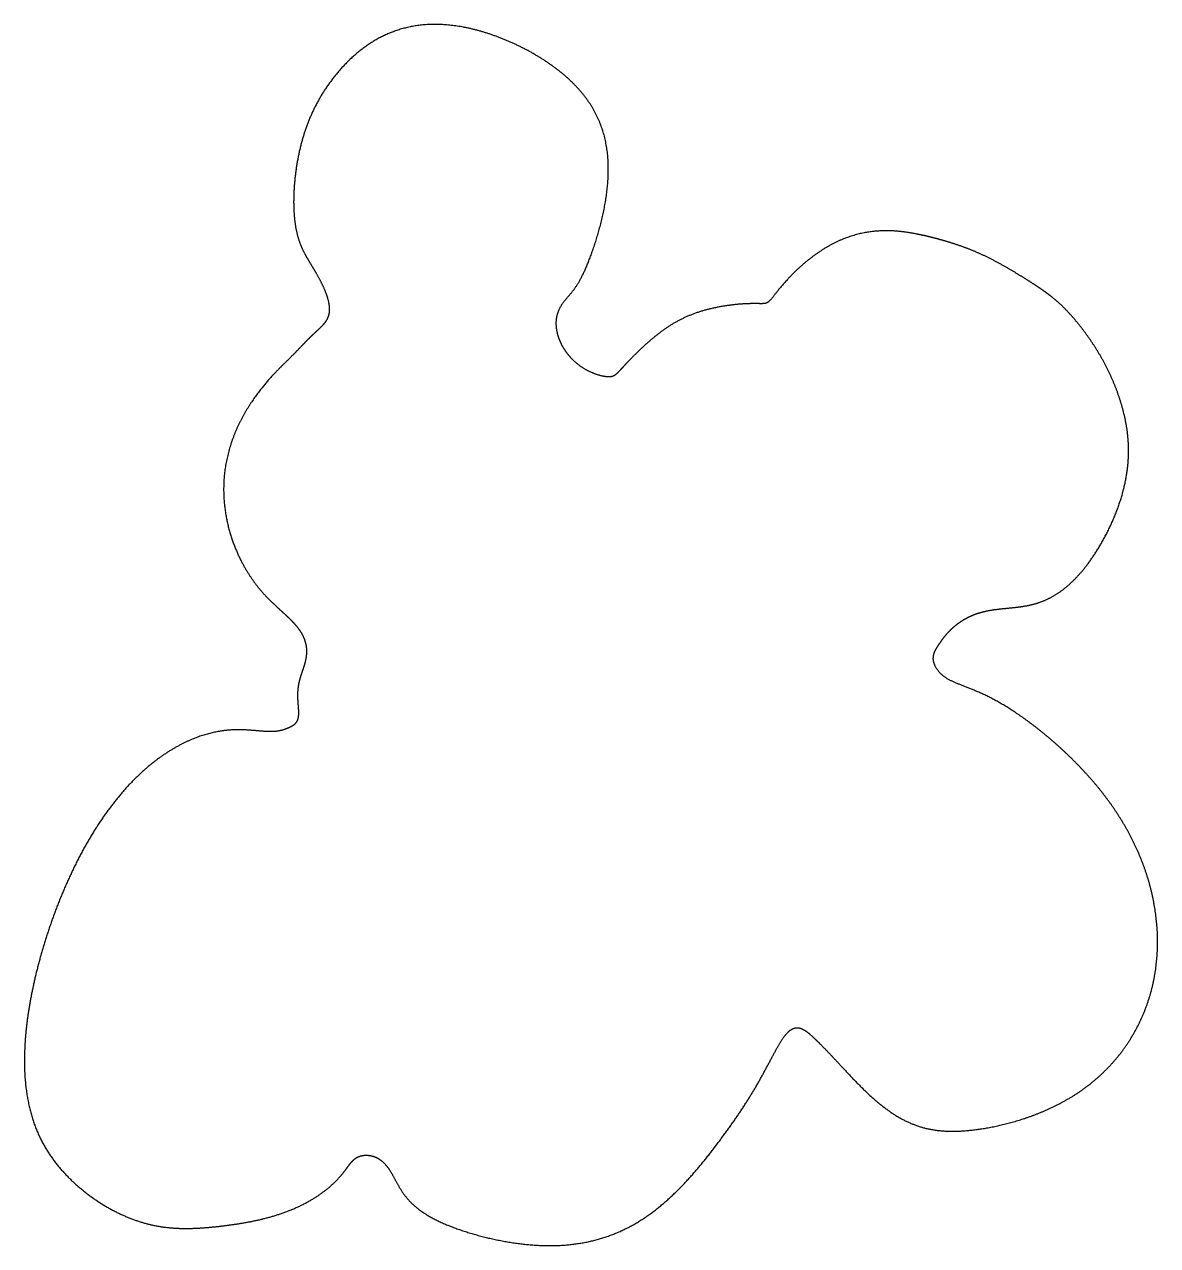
# Model space of a CAD drawing. Header units: millimetres. Extents: x -17.7 to 12.1, y -16 to 16.1.
import ezdxf

# ---------------------------------------------------------------- set-up
doc = ezdxf.new("R2010")
doc.units = ezdxf.units.MM
doc.layers.get('0').update_dxf_attribs({"linetype": 'CONTINUOUS'})

msp = doc.modelspace()

# ---------------------------------------------------------------- linework, layer by layer
msp.add_open_spline([(6, 10.5), (6.065, 10.485), (6.193, 10.454), (6.378, 10.406), (6.613, 10.338), (6.897, 10.247), (7.18, 10.143), (7.466, 10.02), (7.758, 9.877), (8.05, 9.718), (8.334, 9.552), (8.6, 9.388), (8.84, 9.235), (9.05, 9.095), (9.235, 8.963), (9.405, 8.828), (9.573, 8.678), (9.747, 8.501), (9.93, 8.294), (10.12, 8.058), (10.31, 7.798), (10.493, 7.52), (10.662, 7.231), (10.815, 6.934), (10.95, 6.634), (11.065, 6.331), (11.162, 6.025), (11.24, 5.716), (11.298, 5.399), (11.331, 5.074), (11.335, 4.736), (11.309, 4.385), (11.247, 4.02), (11.15, 3.644), (11.019, 3.261), (10.856, 2.878), (10.665, 2.506), (10.452, 2.152), (10.222, 1.827), (9.978, 1.539), (9.723, 1.294), (9.46, 1.096), (9.19, 0.947), (8.912, 0.843), (8.629, 0.779), (8.343, 0.743), (8.057, 0.718), (7.776, 0.689), (7.505, 0.638), (7.25, 0.557), (7.018, 0.445), (6.817, 0.308), (6.649, 0.159), (6.515, 0.009), (6.409, -0.132), (6.322, -0.262), (6.248, -0.381), (6.199, -0.503), (6.19, -0.639), (6.234, -0.79), (6.328, -0.94), (6.466, -1.07), (6.642, -1.176), (6.852, -1.266), (7.097, -1.357), (7.375, -1.469), (7.681, -1.612), (8.012, -1.792), (8.36, -2.01), (8.717, -2.261), (9.077, -2.541), (9.431, -2.842), (9.775, -3.159), (10.103, -3.491), (10.413, -3.834), (10.702, -4.189), (10.969, -4.558), (11.212, -4.942), (11.431, -5.342), (11.624, -5.758), (11.788, -6.191), (11.922, -6.639), (12.02, -7.101), (12.082, -7.573), (12.102, -8.052), (12.079, -8.533), (12.01, -9.011), (11.894, -9.481), (11.73, -9.937), (11.52, -10.374), (11.265, -10.785), (10.968, -11.167), (10.633, -11.515), (10.265, -11.826), (9.87, -12.097), (9.454, -12.329), (9.025, -12.524), (8.591, -12.683), (8.16, -12.81), (7.738, -12.906), (7.331, -12.973), (6.942, -13.011), (6.572, -13.018), (6.219, -12.987), (5.88, -12.912), (5.551, -12.79), (5.229, -12.618), (4.913, -12.398), (4.606, -12.141), (4.314, -11.864), (4.044, -11.586), (3.803, -11.326), (3.595, -11.1), (3.42, -10.915), (3.272, -10.763), (3.138, -10.63), (3.005, -10.501), (2.864, -10.379), (2.716, -10.292), (2.566, -10.275), (2.417, -10.354), (2.27, -10.525), (2.121, -10.771), (1.965, -11.064), (1.798, -11.382), (1.619, -11.708), (1.427, -12.035), (1.222, -12.36), (1.006, -12.683), (0.779, -13.004), (0.542, -13.325), (0.296, -13.644), (0.039, -13.961), (-0.23, -14.27), (-0.513, -14.567), (-0.81, -14.848), (-1.124, -15.107), (-1.456, -15.341), (-1.806, -15.544), (-2.176, -15.713), (-2.564, -15.847), (-2.97, -15.943), (-3.392, -16.001), (-3.826, -16.022), (-4.269, -16.008), (-4.715, -15.962), (-5.157, -15.89), (-5.59, -15.794), (-6.005, -15.679), (-6.396, -15.547), (-6.754, -15.4), (-7.071, -15.236), (-7.343, -15.055), (-7.564, -14.855), (-7.739, -14.638), (-7.874, -14.41), (-7.989, -14.183), (-8.107, -13.976), (-8.249, -13.806), (-8.424, -13.688), (-8.619, -13.631), (-8.806, -13.635), (-8.96, -13.693), (-9.078, -13.801), (-9.185, -13.948), (-9.313, -14.125), (-9.485, -14.321), (-9.707, -14.524), (-9.978, -14.722), (-10.285, -14.903), (-10.618, -15.06), (-10.964, -15.19), (-11.314, -15.293), (-11.663, -15.373), (-12.007, -15.434), (-12.346, -15.483), (-12.679, -15.522), (-13.008, -15.551), (-13.335, -15.567), (-13.662, -15.564), (-13.991, -15.537), (-14.324, -15.48), (-14.66, -15.389), (-14.998, -15.263), (-15.334, -15.104), (-15.665, -14.913), (-15.985, -14.693), (-16.289, -14.448), (-16.573, -14.179), (-16.832, -13.886), (-17.061, -13.567), (-17.258, -13.221), (-17.42, -12.845), (-17.544, -12.439), (-17.629, -12.001), (-17.676, -11.531), (-17.684, -11.032), (-17.656, -10.508), (-17.592, -9.962), (-17.495, -9.4), (-17.368, -8.828), (-17.212, -8.252), (-17.031, -7.677), (-16.827, -7.111), (-16.601, -6.559), (-16.354, -6.027), (-16.088, -5.52), (-15.803, -5.043), (-15.502, -4.599), (-15.186, -4.193), (-14.857, -3.826), (-14.518, -3.503), (-14.172, -3.224), (-13.825, -2.991), (-13.482, -2.803), (-13.148, -2.66), (-12.828, -2.559), (-12.527, -2.497), (-12.247, -2.468), (-11.988, -2.464), (-11.752, -2.477), (-11.536, -2.497), (-11.34, -2.515), (-11.166, -2.521), (-11.014, -2.508), (-10.881, -2.476), (-10.759, -2.429), (-10.639, -2.375), (-10.537, -2.3), (-10.478, -2.179), (-10.471, -2.003), (-10.493, -1.783), (-10.51, -1.545), (-10.491, -1.312), (-10.435, -1.093), (-10.36, -0.883), (-10.292, -0.677), (-10.257, -0.469), (-10.266, -0.26), (-10.323, -0.058), (-10.426, 0.132), (-10.566, 0.309), (-10.736, 0.479), (-10.924, 0.649), (-11.123, 0.828), (-11.326, 1.026), (-11.526, 1.252), (-11.721, 1.51), (-11.906, 1.806), (-12.076, 2.141), (-12.226, 2.514), (-12.345, 2.921), (-12.424, 3.355), (-12.456, 3.808), (-12.434, 4.269), (-12.354, 4.728), (-12.219, 5.174), (-12.038, 5.594), (-11.823, 5.979), (-11.592, 6.319), (-11.363, 6.609), (-11.15, 6.848), (-10.963, 7.039), (-10.805, 7.193), (-10.668, 7.327), (-10.539, 7.458), (-10.407, 7.599), (-10.265, 7.748), (-10.114, 7.896), (-9.96, 8.036), (-9.818, 8.17), (-9.71, 8.315), (-9.655, 8.491), (-9.664, 8.708), (-9.732, 8.956), (-9.844, 9.219), (-9.981, 9.474), (-10.124, 9.711), (-10.259, 9.93), (-10.376, 10.147), (-10.472, 10.379), (-10.543, 10.643), (-10.589, 10.947), (-10.609, 11.288), (-10.603, 11.657), (-10.573, 12.043), (-10.518, 12.433), (-10.44, 12.814), (-10.338, 13.182), (-10.211, 13.535), (-10.06, 13.872), (-9.882, 14.196), (-9.676, 14.509), (-9.442, 14.81), (-9.179, 15.096), (-8.884, 15.361), (-8.558, 15.595), (-8.201, 15.79), (-7.814, 15.939), (-7.399, 16.033), (-6.959, 16.069), (-6.501, 16.048), (-6.03, 15.972), (-5.553, 15.846), (-5.08, 15.675), (-4.617, 15.466), (-4.175, 15.223), (-3.763, 14.95), (-3.389, 14.649), (-3.063, 14.319), (-2.791, 13.96), (-2.579, 13.568), (-2.43, 13.145), (-2.346, 12.693), (-2.324, 12.218), (-2.356, 11.729), (-2.433, 11.242), (-2.541, 10.775), (-2.667, 10.345), (-2.799, 9.966), (-2.927, 9.648), (-3.047, 9.396), (-3.159, 9.201), (-3.27, 9.049), (-3.386, 8.916), (-3.506, 8.78), (-3.616, 8.62), (-3.695, 8.422), (-3.721, 8.18), (-3.679, 7.904), (-3.565, 7.618), (-3.386, 7.349), (-3.156, 7.123), (-2.898, 6.958), (-2.647, 6.854), (-2.436, 6.802), (-2.285, 6.791), (-2.19, 6.815), (-2.109, 6.885), (-1.998, 7.009), (-1.838, 7.183), (-1.633, 7.393), (-1.395, 7.62), (-1.138, 7.845), (-0.869, 8.052), (-0.586, 8.235), (-0.281, 8.389), (0.048, 8.513), (0.401, 8.608), (0.764, 8.674), (1.11, 8.713), (1.405, 8.727), (1.626, 8.723), (1.765, 8.718), (1.846, 8.738), (1.926, 8.822), (2.052, 8.988), (2.245, 9.228), (2.512, 9.52), (2.846, 9.828), (3.23, 10.117), (3.646, 10.355), (4.074, 10.523), (4.5, 10.618), (4.913, 10.649), (5.304, 10.629), (5.596, 10.585), (5.802, 10.544), (5.935, 10.515), (6, 10.5)], degree=5)

doc.saveas('drawing.dxf')
